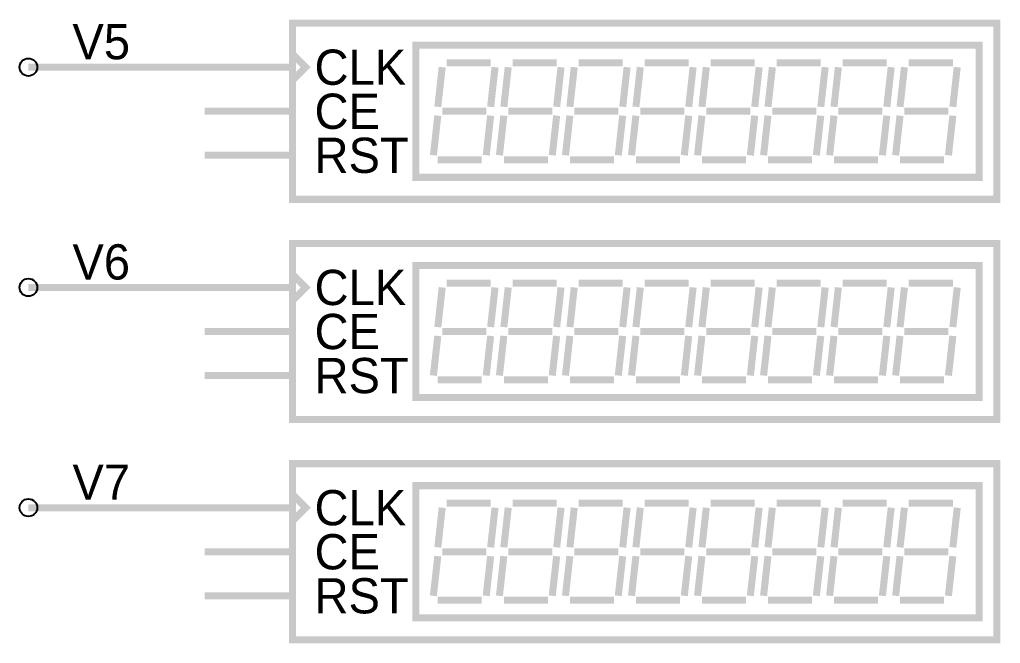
# Model space of a CAD drawing. Header units: inches. Extents: x -20.2 to 17.1, y -12.7 to 4.3.
# Drawn here: x -9.62 to -7.392, y -6.908 to -5.492 of the extents above; entities that cross this region are included whole.
import ezdxf

# ---------------------------------------------------------------- set-up
doc = ezdxf.new("R2010")
doc.units = ezdxf.units.IN
doc.layers.get('0').update_dxf_attribs({"linetype": 'CONTINUOUS'})

msp = doc.modelspace()

# ---------------------------------------------------------------- linework, layer by layer
at = {"const_width": 0.016}
for points in [[(-9, -5.9), (-7.4, -5.9), (-7.4, -5.5), (-9, -5.5), (-9, -5.9)], [(-8.72, -5.85), (-7.44, -5.85), (-7.44, -5.55), (-8.72, -5.55), (-8.72, -5.85)], [(-9, -5.57), (-8.97, -5.6), (-9, -5.63), (-9, -5.57)], [(-9.2, -5.6), (-9.6, -5.6)], [(-9.2, -5.6), (-9, -5.6)], [(-8.66, -5.6), (-8.67, -5.69)], [(-8.65, -5.59), (-8.55, -5.59)], [(-8.54, -5.6), (-8.55, -5.69)], [(-8.51, -5.6), (-8.52, -5.69)], [(-8.5, -5.59), (-8.4, -5.59)], [(-8.39, -5.6), (-8.4, -5.69)], [(-8.36, -5.6), (-8.37, -5.69)], [(-8.35, -5.59), (-8.25, -5.59)], [(-8.24, -5.6), (-8.25, -5.69)], [(-8.21, -5.6), (-8.22, -5.69)], [(-8.2, -5.59), (-8.1, -5.59)], [(-8.09, -5.6), (-8.1, -5.69)], [(-8.06, -5.6), (-8.07, -5.69)], [(-8.05, -5.59), (-7.95, -5.59)], [(-7.94, -5.6), (-7.95, -5.69)], [(-7.91, -5.6), (-7.92, -5.69)], [(-7.9, -5.59), (-7.8, -5.59)], [(-7.79, -5.6), (-7.8, -5.69)], [(-7.76, -5.6), (-7.77, -5.69)], [(-7.75, -5.59), (-7.65, -5.59)], [(-7.64, -5.6), (-7.65, -5.69)], [(-7.61, -5.6), (-7.62, -5.69)], [(-7.6, -5.59), (-7.5, -5.59)], [(-7.49, -5.6), (-7.5, -5.69)], [(-9.2, -5.7), (-9, -5.7)], [(-8.67, -5.71), (-8.68, -5.8)], [(-8.66, -5.7), (-8.56, -5.7)], [(-8.55, -5.71), (-8.56, -5.8)], [(-8.52, -5.71), (-8.53, -5.8)], [(-8.51, -5.7), (-8.41, -5.7)], [(-8.4, -5.71), (-8.41, -5.8)], [(-8.37, -5.71), (-8.38, -5.8)], [(-8.36, -5.7), (-8.26, -5.7)], [(-8.25, -5.71), (-8.26, -5.8)], [(-8.22, -5.71), (-8.23, -5.8)], [(-8.21, -5.7), (-8.11, -5.7)], [(-8.1, -5.71), (-8.11, -5.8)], [(-8.07, -5.71), (-8.08, -5.8)], [(-8.06, -5.7), (-7.96, -5.7)], [(-7.95, -5.71), (-7.96, -5.8)], [(-7.92, -5.71), (-7.93, -5.8)], [(-7.91, -5.7), (-7.81, -5.7)], [(-7.8, -5.71), (-7.81, -5.8)], [(-7.77, -5.71), (-7.78, -5.8)], [(-7.76, -5.7), (-7.66, -5.7)], [(-7.65, -5.71), (-7.66, -5.8)], [(-7.62, -5.71), (-7.63, -5.8)], [(-7.61, -5.7), (-7.51, -5.7)], [(-7.5, -5.71), (-7.51, -5.8)], [(-9.2, -5.8), (-9, -5.8)], [(-8.67, -5.81), (-8.57, -5.81)], [(-8.52, -5.81), (-8.42, -5.81)], [(-8.37, -5.81), (-8.27, -5.81)], [(-8.22, -5.81), (-8.12, -5.81)], [(-8.07, -5.81), (-7.97, -5.81)], [(-7.92, -5.81), (-7.82, -5.81)], [(-7.77, -5.81), (-7.67, -5.81)], [(-7.62, -5.81), (-7.52, -5.81)], [(-9, -6.4), (-7.4, -6.4), (-7.4, -6), (-9, -6), (-9, -6.4)], [(-8.72, -6.35), (-7.44, -6.35), (-7.44, -6.05), (-8.72, -6.05), (-8.72, -6.35)], [(-9, -6.07), (-8.97, -6.1), (-9, -6.13), (-9, -6.07)], [(-8.65, -6.09), (-8.55, -6.09)], [(-8.5, -6.09), (-8.4, -6.09)], [(-8.35, -6.09), (-8.25, -6.09)], [(-8.2, -6.09), (-8.1, -6.09)], [(-8.05, -6.09), (-7.95, -6.09)], [(-7.9, -6.09), (-7.8, -6.09)], [(-7.75, -6.09), (-7.65, -6.09)], [(-7.6, -6.09), (-7.5, -6.09)], [(-9.2, -6.1), (-9.6, -6.1)], [(-9.2, -6.1), (-9, -6.1)], [(-8.66, -6.1), (-8.67, -6.19)], [(-8.54, -6.1), (-8.55, -6.19)], [(-8.51, -6.1), (-8.52, -6.19)], [(-8.39, -6.1), (-8.4, -6.19)], [(-8.36, -6.1), (-8.37, -6.19)], [(-8.24, -6.1), (-8.25, -6.19)], [(-8.21, -6.1), (-8.22, -6.19)], [(-8.09, -6.1), (-8.1, -6.19)], [(-8.06, -6.1), (-8.07, -6.19)], [(-7.94, -6.1), (-7.95, -6.19)], [(-7.91, -6.1), (-7.92, -6.19)], [(-7.79, -6.1), (-7.8, -6.19)], [(-7.76, -6.1), (-7.77, -6.19)], [(-7.64, -6.1), (-7.65, -6.19)], [(-7.61, -6.1), (-7.62, -6.19)], [(-7.49, -6.1), (-7.5, -6.19)], [(-9.2, -6.2), (-9, -6.2)], [(-8.66, -6.2), (-8.56, -6.2)], [(-8.51, -6.2), (-8.41, -6.2)], [(-8.36, -6.2), (-8.26, -6.2)], [(-8.21, -6.2), (-8.11, -6.2)], [(-8.06, -6.2), (-7.96, -6.2)], [(-7.91, -6.2), (-7.81, -6.2)], [(-7.76, -6.2), (-7.66, -6.2)], [(-7.61, -6.2), (-7.51, -6.2)], [(-8.67, -6.21), (-8.68, -6.3)], [(-8.55, -6.21), (-8.56, -6.3)], [(-8.52, -6.21), (-8.53, -6.3)], [(-8.4, -6.21), (-8.41, -6.3)], [(-8.37, -6.21), (-8.38, -6.3)], [(-8.25, -6.21), (-8.26, -6.3)], [(-8.22, -6.21), (-8.23, -6.3)], [(-8.1, -6.21), (-8.11, -6.3)], [(-8.07, -6.21), (-8.08, -6.3)], [(-7.95, -6.21), (-7.96, -6.3)], [(-7.92, -6.21), (-7.93, -6.3)], [(-7.8, -6.21), (-7.81, -6.3)], [(-7.77, -6.21), (-7.78, -6.3)], [(-7.65, -6.21), (-7.66, -6.3)], [(-7.62, -6.21), (-7.63, -6.3)], [(-7.5, -6.21), (-7.51, -6.3)], [(-9.2, -6.3), (-9, -6.3)], [(-8.67, -6.31), (-8.57, -6.31)], [(-8.52, -6.31), (-8.42, -6.31)], [(-8.37, -6.31), (-8.27, -6.31)], [(-8.22, -6.31), (-8.12, -6.31)], [(-8.07, -6.31), (-7.97, -6.31)], [(-7.92, -6.31), (-7.82, -6.31)], [(-7.77, -6.31), (-7.67, -6.31)], [(-7.62, -6.31), (-7.52, -6.31)], [(-9, -6.9), (-7.4, -6.9), (-7.4, -6.5), (-9, -6.5), (-9, -6.9)], [(-8.72, -6.85), (-7.44, -6.85), (-7.44, -6.55), (-8.72, -6.55), (-8.72, -6.85)], [(-9, -6.57), (-8.97, -6.6), (-9, -6.63), (-9, -6.57)], [(-9.2, -6.6), (-9.6, -6.6)], [(-9.2, -6.6), (-9, -6.6)], [(-8.66, -6.6), (-8.67, -6.69)], [(-8.65, -6.59), (-8.55, -6.59)], [(-8.54, -6.6), (-8.55, -6.69)], [(-8.51, -6.6), (-8.52, -6.69)], [(-8.5, -6.59), (-8.4, -6.59)], [(-8.39, -6.6), (-8.4, -6.69)], [(-8.36, -6.6), (-8.37, -6.69)], [(-8.35, -6.59), (-8.25, -6.59)], [(-8.24, -6.6), (-8.25, -6.69)], [(-8.21, -6.6), (-8.22, -6.69)], [(-8.2, -6.59), (-8.1, -6.59)], [(-8.09, -6.6), (-8.1, -6.69)], [(-8.06, -6.6), (-8.07, -6.69)], [(-8.05, -6.59), (-7.95, -6.59)], [(-7.94, -6.6), (-7.95, -6.69)], [(-7.91, -6.6), (-7.92, -6.69)], [(-7.9, -6.59), (-7.8, -6.59)], [(-7.79, -6.6), (-7.8, -6.69)], [(-7.76, -6.6), (-7.77, -6.69)], [(-7.75, -6.59), (-7.65, -6.59)], [(-7.64, -6.6), (-7.65, -6.69)], [(-7.61, -6.6), (-7.62, -6.69)], [(-7.6, -6.59), (-7.5, -6.59)], [(-7.49, -6.6), (-7.5, -6.69)], [(-9.2, -6.7), (-9, -6.7)], [(-8.67, -6.71), (-8.68, -6.8)], [(-8.66, -6.7), (-8.56, -6.7)], [(-8.55, -6.71), (-8.56, -6.8)], [(-8.52, -6.71), (-8.53, -6.8)], [(-8.51, -6.7), (-8.41, -6.7)], [(-8.4, -6.71), (-8.41, -6.8)], [(-8.37, -6.71), (-8.38, -6.8)], [(-8.36, -6.7), (-8.26, -6.7)], [(-8.25, -6.71), (-8.26, -6.8)], [(-8.22, -6.71), (-8.23, -6.8)], [(-8.21, -6.7), (-8.11, -6.7)], [(-8.1, -6.71), (-8.11, -6.8)], [(-8.07, -6.71), (-8.08, -6.8)], [(-8.06, -6.7), (-7.96, -6.7)], [(-7.95, -6.71), (-7.96, -6.8)], [(-7.92, -6.71), (-7.93, -6.8)], [(-7.91, -6.7), (-7.81, -6.7)], [(-7.8, -6.71), (-7.81, -6.8)], [(-7.77, -6.71), (-7.78, -6.8)], [(-7.76, -6.7), (-7.66, -6.7)], [(-7.65, -6.71), (-7.66, -6.8)], [(-7.62, -6.71), (-7.63, -6.8)], [(-7.61, -6.7), (-7.51, -6.7)], [(-7.5, -6.71), (-7.51, -6.8)], [(-9.2, -6.8), (-9, -6.8)], [(-8.67, -6.81), (-8.57, -6.81)], [(-8.52, -6.81), (-8.42, -6.81)], [(-8.37, -6.81), (-8.27, -6.81)], [(-8.22, -6.81), (-8.12, -6.81)], [(-8.07, -6.81), (-7.97, -6.81)], [(-7.92, -6.81), (-7.82, -6.81)], [(-7.77, -6.81), (-7.67, -6.81)], [(-7.62, -6.81), (-7.52, -6.81)]]:
    msp.add_lwpolyline(points, dxfattribs=at)
for centre in [(-9.6, -5.6), (-9.6, -6.1), (-9.6, -6.6)]:
    msp.add_circle(centre, 0.02)

# ---------------------------------------------------------------- texts
for s, p in [('V5', (-9.5, -5.582)), ('CLK', (-8.95, -5.64)), ('CE', (-8.95, -5.74)), ('RST', (-8.95, -5.84)), ('V6', (-9.5, -6.082)), ('CLK', (-8.95, -6.14)), ('CE', (-8.95, -6.24)), ('RST', (-8.95, -6.34)), ('V7', (-9.5, -6.582)), ('CLK', (-8.95, -6.64)), ('CE', (-8.95, -6.74)), ('RST', (-8.95, -6.84))]:
    msp.add_text(s, height=0.08).set_placement(p)

doc.saveas('drawing.dxf')
